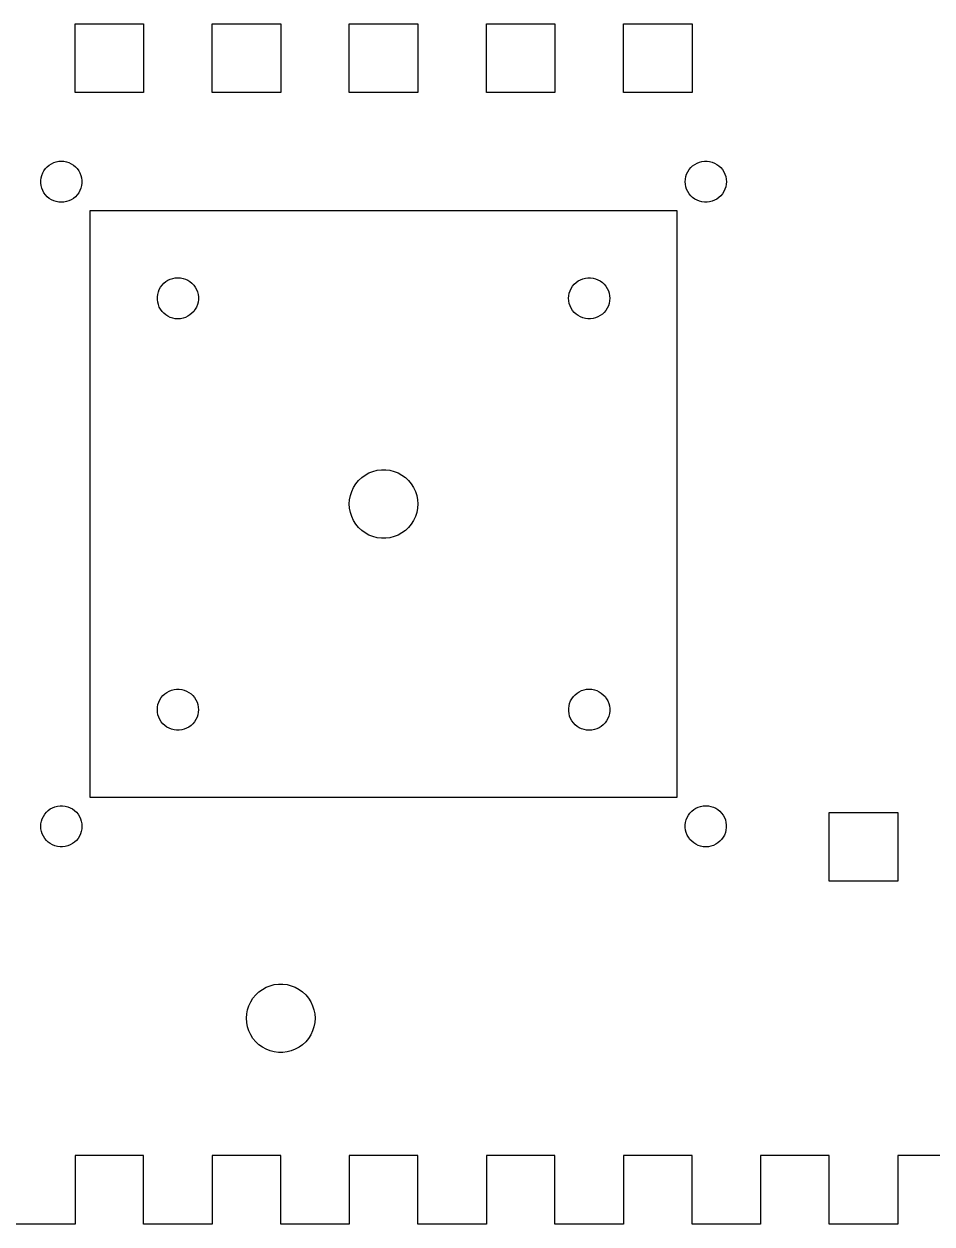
# Model space of a CAD drawing. Extents: x 0 to 495, y 0 to 430.
# Drawn here: x 56.4 to 122.6, y 0.1 to 87.6 of the extents above; entities that cross this region are included whole.
import ezdxf

# ---------------------------------------------------------------- set-up
doc = ezdxf.new("R2010")
doc.units = 0
doc.layers.add('Layer_1', color=7, linetype='CONTINUOUS')

msp = doc.modelspace()

# ---------------------------------------------------------------- linework, layer by layer
at = {"layer": 'Layer_1', "color": 7}
for p, q in [((60.141111, 82.641116), (60.141111, 87.641114)), ((60.141111, 87.641114), (65.141111, 87.641114)), ((65.141111, 87.641114), (65.141111, 82.641116)), ((70.141111, 82.641116), (70.141111, 87.641114)), ((70.141111, 87.641114), (75.141111, 87.641114)), ((75.141111, 87.641114), (75.141111, 82.641116)), ((80.141111, 82.641116), (80.141111, 87.641114)), ((80.141111, 87.641114), (85.14111, 87.641114)), ((85.14111, 87.641114), (85.14111, 82.641116)), ((90.141112, 82.641116), (90.141112, 87.641114)), ((90.141112, 87.641114), (95.14111, 87.641114)), ((95.14111, 87.641114), (95.14111, 82.641116)), ((100.141111, 82.641116), (100.141111, 87.641114)), ((100.141111, 87.641114), (105.14111, 87.641114)), ((105.14111, 87.641114), (105.14111, 82.641116)), ((65.141111, 82.641116), (60.141111, 82.641116)), ((75.141111, 82.641116), (70.141111, 82.641116)), ((85.14111, 82.641116), (80.141111, 82.641116)), ((95.14111, 82.641116), (90.141112, 82.641116)), ((105.14111, 82.641116), (100.141111, 82.641116)), ((57.875111, 76.945115), (57.985111, 77.097117)), ((57.985111, 77.097117), (58.114111, 77.234116)), ((58.114111, 77.234116), (58.259111, 77.355116)), ((58.259111, 77.355116), (58.418111, 77.455116)), ((58.418111, 77.455116), (58.589111, 77.536117)), ((58.589111, 77.536117), (58.768111, 77.594116)), ((58.768111, 77.594116), (58.953111, 77.629117)), ((58.953111, 77.629117), (59.141111, 77.641112)), ((59.141111, 77.641115), (59.329111, 77.62912)), ((59.329111, 77.629117), (59.514111, 77.594116)), ((59.514111, 77.594116), (59.693111, 77.536117)), ((59.693111, 77.536117), (59.864111, 77.455116)), ((59.864111, 77.455116), (60.023111, 77.355116)), ((60.023111, 77.355116), (60.168111, 77.234116)), ((60.168111, 77.234116), (60.297111, 77.097117)), ((60.297111, 77.097117), (60.407111, 76.945115)), ((104.827112, 76.864117), (104.927112, 77.023116)), ((104.927112, 77.023116), (105.048112, 77.168116)), ((105.048112, 77.168116), (105.185111, 77.297117)), ((105.185111, 77.297117), (105.33711, 77.407116)), ((105.33711, 77.407116), (105.502112, 77.498116)), ((105.502112, 77.498116), (105.677112, 77.568115)), ((105.677112, 77.568115), (105.860111, 77.614115)), ((105.860111, 77.614115), (106.047111, 77.638132)), ((106.047111, 77.638118), (106.235111, 77.638118)), ((106.235111, 77.638118), (106.422111, 77.6141)), ((106.422111, 77.614115), (106.605112, 77.568115)), ((106.605112, 77.568115), (106.78011, 77.498116)), ((106.78011, 77.498116), (106.945111, 77.407116)), ((106.945111, 77.407116), (107.09711, 77.297117)), ((107.09711, 77.297117), (107.234112, 77.168116)), ((107.234112, 77.168116), (107.355112, 77.023116)), ((107.355112, 77.023116), (107.455112, 76.864117)), ((57.644111, 76.235117), (57.668111, 76.422115)), ((57.644111, 76.047115), (57.644111, 76.235117)), ((57.668111, 76.422115), (57.714111, 76.605116)), ((57.714111, 76.605116), (57.784111, 76.780117)), ((57.784111, 76.780117), (57.875111, 76.945115)), ((60.407111, 76.945115), (60.498111, 76.780117)), ((60.498111, 76.780117), (60.568111, 76.605116)), ((60.568111, 76.605116), (60.614111, 76.422115)), ((60.614111, 76.422115), (60.638111, 76.235117)), ((60.638111, 76.235117), (60.638111, 76.047115)), ((104.641111, 76.141115), (104.653105, 76.329117)), ((104.653111, 75.953115), (104.641117, 76.141115)), ((104.653111, 76.329117), (104.688112, 76.514117)), ((104.688112, 76.514117), (104.746112, 76.693116)), ((104.746112, 76.693116), (104.827112, 76.864117)), ((107.455112, 76.864117), (107.53611, 76.693116)), ((107.53611, 76.693116), (107.594112, 76.514117)), ((107.594112, 76.514117), (107.629111, 76.329117)), ((107.629111, 76.329117), (107.641105, 76.141115)), ((107.641111, 76.141115), (107.629116, 75.953115)), ((57.668111, 75.860115), (57.644111, 76.047115)), ((57.714111, 75.677116), (57.668111, 75.860115)), ((57.784111, 75.502116), (57.714111, 75.677116)), ((57.875111, 75.337117), (57.784111, 75.502116)), ((57.985111, 75.185115), (57.875111, 75.337117)), ((60.407111, 75.337117), (60.297111, 75.185115)), ((60.498111, 75.502116), (60.407111, 75.337117)), ((60.568111, 75.677116), (60.498111, 75.502116)), ((60.614111, 75.860115), (60.568111, 75.677116)), ((60.638111, 76.047115), (60.614111, 75.860115)), ((104.688112, 75.768116), (104.653111, 75.953115)), ((104.746112, 75.589116), (104.688112, 75.768116)), ((104.827112, 75.418115), (104.746112, 75.589116)), ((104.927112, 75.259117), (104.827112, 75.418115)), ((105.048112, 75.114117), (104.927112, 75.259117)), ((107.355112, 75.259117), (107.234112, 75.114117)), ((107.455112, 75.418115), (107.355112, 75.259117)), ((107.53611, 75.589116), (107.455112, 75.418115)), ((107.594112, 75.768116), (107.53611, 75.589116)), ((107.629111, 75.953115), (107.594112, 75.768116)), ((58.114111, 75.048116), (57.985111, 75.185115)), ((58.259111, 74.927116), (58.114111, 75.048116)), ((58.418111, 74.827116), (58.259111, 74.927116)), ((58.589111, 74.746116), (58.418111, 74.827116)), ((58.768111, 74.688116), (58.589111, 74.746116)), ((58.953111, 74.653115), (58.768111, 74.688116)), ((59.141111, 74.641115), (58.953111, 74.65311)), ((59.329111, 74.653115), (59.141111, 74.641121)), ((59.514111, 74.688116), (59.329111, 74.653115)), ((59.693111, 74.746116), (59.514111, 74.688116)), ((59.864111, 74.827116), (59.693111, 74.746116)), ((60.023111, 74.927116), (59.864111, 74.827116)), ((60.168111, 75.048116), (60.023111, 74.927116)), ((60.297111, 75.185115), (60.168111, 75.048116)), ((105.185111, 74.985116), (105.048112, 75.114117)), ((105.33711, 74.875117), (105.185111, 74.985116)), ((105.502112, 74.784117), (105.33711, 74.875117)), ((105.677112, 74.714118), (105.502112, 74.784117)), ((105.860111, 74.668115), (105.677112, 74.714118)), ((106.047111, 74.644115), (105.860111, 74.668104)), ((106.235111, 74.644115), (106.047111, 74.644115)), ((106.422111, 74.668115), (106.235111, 74.644126)), ((106.605112, 74.714118), (106.422111, 74.668115)), ((106.78011, 74.784117), (106.605112, 74.714118)), ((106.945111, 74.875117), (106.78011, 74.784117)), ((107.09711, 74.985116), (106.945111, 74.875117)), ((107.234112, 75.114117), (107.09711, 74.985116)), ((61.24111, 31.241118), (61.24111, 74.041126)), ((61.24111, 74.041126), (104.04111, 74.041126)), ((61.241111, 31.241117), (61.241111, 74.041116)), ((61.241111, 74.041116), (104.041112, 74.041116)), ((104.04111, 74.041126), (104.04111, 31.241118)), ((104.041112, 74.041116), (104.041112, 31.241117)), ((67.26811, 69.094126), (67.45311, 69.129124)), ((67.45311, 69.129124), (67.64111, 69.141118)), ((67.64111, 69.141124), (67.82911, 69.12913)), ((67.82911, 69.129124), (68.01411, 69.094126)), ((97.36011, 69.114124), (97.54711, 69.138113)), ((97.54711, 69.138124), (97.73511, 69.138124)), ((97.73511, 69.138124), (97.92211, 69.114135)), ((66.21411, 68.105126), (66.28411, 68.280123)), ((66.28411, 68.280123), (66.37511, 68.445125)), ((66.37511, 68.445125), (66.48511, 68.597124)), ((66.48511, 68.597124), (66.61411, 68.734126)), ((66.61411, 68.734126), (66.75911, 68.855126)), ((66.75911, 68.855126), (66.91811, 68.955125)), ((66.91811, 68.955125), (67.08911, 69.036126)), ((67.08911, 69.036126), (67.26811, 69.094126)), ((68.01411, 69.094126), (68.19311, 69.036126)), ((68.19311, 69.036126), (68.36411, 68.955125)), ((68.36411, 68.955125), (68.52311, 68.855126)), ((68.52311, 68.855126), (68.66811, 68.734126)), ((68.66811, 68.734126), (68.79711, 68.597124)), ((68.79711, 68.597124), (68.90711, 68.445125)), ((68.90711, 68.445125), (68.99811, 68.280123)), ((68.99811, 68.280123), (69.06811, 68.105126)), ((96.24611, 68.193125), (96.32711, 68.364124)), ((96.32711, 68.364124), (96.42711, 68.523125)), ((96.42711, 68.523125), (96.54811, 68.668125)), ((96.54811, 68.668125), (96.68511, 68.797126)), ((96.68511, 68.797126), (96.83711, 68.907125)), ((96.83711, 68.907125), (97.00211, 68.998125)), ((97.00211, 68.998125), (97.17711, 69.068124)), ((97.17711, 69.068124), (97.36011, 69.114124)), ((97.92211, 69.114124), (98.10511, 69.068124)), ((98.10511, 69.068124), (98.28011, 68.998125)), ((98.28011, 68.998125), (98.44511, 68.907125)), ((98.44511, 68.907125), (98.59711, 68.797126)), ((98.59711, 68.797126), (98.73411, 68.668125)), ((98.73411, 68.668125), (98.85511, 68.523125)), ((98.85511, 68.523125), (98.95511, 68.364124)), ((98.95511, 68.364124), (99.03611, 68.193125)), ((66.14411, 67.735124), (66.16811, 67.922124)), ((66.14411, 67.547124), (66.14411, 67.735124)), ((66.16811, 67.360116), (66.14411, 67.547124)), ((66.16811, 67.922124), (66.21411, 68.105126)), ((69.06811, 68.105126), (69.11411, 67.922124)), ((69.11411, 67.922124), (69.13811, 67.735124)), ((69.13811, 67.547124), (69.11411, 67.360116)), ((69.13811, 67.735124), (69.13811, 67.547124)), ((96.14111, 67.641124), (96.15311, 67.829124)), ((96.15311, 67.453125), (96.14111, 67.641124)), ((96.15311, 67.829124), (96.18811, 68.014126)), ((96.18811, 67.268111), (96.15311, 67.453125)), ((96.18811, 68.014126), (96.24611, 68.193125)), ((99.03611, 68.193125), (99.09411, 68.014126)), ((99.09411, 68.014126), (99.12911, 67.829124)), ((99.12911, 67.453125), (99.09411, 67.268111)), ((99.12911, 67.829124), (99.14111, 67.641124)), ((99.14111, 67.641124), (99.12911, 67.453125)), ((66.21411, 67.177123), (66.16811, 67.360116)), ((66.28411, 67.002117), (66.21411, 67.177123)), ((66.37511, 66.83713), (66.28411, 67.002117)), ((66.48511, 66.685125), (66.37511, 66.83713)), ((66.61411, 66.548134), (66.48511, 66.685125)), ((66.75911, 66.427117), (66.61411, 66.548134)), ((68.66811, 66.548134), (68.52311, 66.427117)), ((68.79711, 66.685125), (68.66811, 66.548134)), ((68.90711, 66.83713), (68.79711, 66.685125)), ((68.99811, 67.002117), (68.90711, 66.83713)), ((69.06811, 67.177123), (68.99811, 67.002117)), ((69.11411, 67.360116), (69.06811, 67.177123)), ((96.24611, 67.089126), (96.18811, 67.268111)), ((96.32711, 66.918127), (96.24611, 67.089126)), ((96.42711, 66.759123), (96.32711, 66.918127)), ((96.54811, 66.614118), (96.42711, 66.759123)), ((96.68511, 66.485114), (96.54811, 66.614118)), ((98.73411, 66.614118), (98.59711, 66.485114)), ((98.85511, 66.759123), (98.73411, 66.614118)), ((98.95511, 66.918127), (98.85511, 66.759123)), ((99.03611, 67.089126), (98.95511, 66.918127)), ((99.09411, 67.268111), (99.03611, 67.089126)), ((66.91811, 66.327126), (66.75911, 66.427117)), ((67.08911, 66.246128), (66.91811, 66.327126)), ((67.26811, 66.188131), (67.08911, 66.246128)), ((67.45311, 66.153136), (67.26811, 66.188131)), ((67.64111, 66.141113), (67.45311, 66.153249)), ((67.82911, 66.153136), (67.64111, 66.141)), ((68.01411, 66.188131), (67.82911, 66.153136)), ((68.19311, 66.246128), (68.01411, 66.188131)), ((68.36411, 66.327126), (68.19311, 66.246128)), ((68.52311, 66.427117), (68.36411, 66.327126)), ((96.83711, 66.375132), (96.68511, 66.485114)), ((97.00211, 66.284115), (96.83711, 66.375132)), ((97.17711, 66.214124), (97.00211, 66.284115)), ((97.36011, 66.168122), (97.17711, 66.214124)), ((97.54711, 66.144133), (97.36011, 66.168122)), ((97.73511, 66.144133), (97.54711, 66.144133)), ((97.92211, 66.168122), (97.73511, 66.144133)), ((98.10511, 66.214124), (97.92211, 66.168122)), ((98.28011, 66.284115), (98.10511, 66.214124)), ((98.44511, 66.375132), (98.28011, 66.284115)), ((98.59711, 66.485114), (98.44511, 66.375132)), ((82.17311, 55.097137), (82.48411, 55.136112)), ((82.48411, 55.136112), (82.79811, 55.136112)), ((82.79811, 55.136112), (83.10911, 55.097137)), ((80.61811, 54.110121), (80.81911, 54.352126)), ((80.81911, 54.352126), (81.04711, 54.567123)), ((81.04711, 54.567123), (81.30111, 54.75212)), ((81.30111, 54.75212), (81.57711, 54.903137)), ((81.57711, 54.903137), (81.86811, 55.01913)), ((81.86811, 55.01913), (82.17311, 55.097137)), ((83.10911, 55.097137), (83.41411, 55.01913)), ((83.41411, 55.01913), (83.70511, 54.903137)), ((83.70511, 54.903137), (83.98111, 54.75212)), ((83.98111, 54.75212), (84.23511, 54.567123)), ((84.23511, 54.567123), (84.46311, 54.352126)), ((84.46311, 54.352126), (84.66411, 54.110121)), ((80.22011, 53.263116), (80.31711, 53.561114)), ((80.31711, 53.561114), (80.45011, 53.845114)), ((80.45011, 53.845114), (80.61811, 54.110121)), ((84.66411, 54.110121), (84.83211, 53.845114)), ((84.83211, 53.845114), (84.96511, 53.561114)), ((84.96511, 53.561114), (85.06211, 53.263116)), ((80.14111, 52.641126), (80.16111, 52.95411)), ((80.16111, 52.328113), (80.14111, 52.641126)), ((80.16111, 52.95411), (80.22011, 53.263116)), ((85.06211, 53.263116), (85.12111, 52.95411)), ((85.12111, 52.95411), (85.14111, 52.641126)), ((85.14111, 52.641126), (85.12111, 52.328113)), ((80.22011, 52.019136), (80.16111, 52.328113)), ((80.31711, 51.721138), (80.22011, 52.019136)), ((80.45011, 51.437138), (80.31711, 51.721138)), ((84.96511, 51.721138), (84.83211, 51.437138)), ((85.06211, 52.019136), (84.96511, 51.721138)), ((85.12111, 52.328113), (85.06211, 52.019136)), ((80.61811, 51.172131), (80.45011, 51.437138)), ((80.81911, 50.930126), (80.61811, 51.172131)), ((81.04711, 50.715129), (80.81911, 50.930126)), ((84.46311, 50.930126), (84.23511, 50.715129)), ((84.66411, 51.172131), (84.46311, 50.930126)), ((84.83211, 51.437138), (84.66411, 51.172131)), ((81.30111, 50.530132), (81.04711, 50.715129)), ((81.57711, 50.379115), (81.30111, 50.530132)), ((81.86811, 50.263122), (81.57711, 50.379115)), ((82.17311, 50.185115), (81.86811, 50.263122)), ((82.48411, 50.146112), (82.17311, 50.185115)), ((82.79811, 50.146112), (82.48411, 50.146112)), ((83.10911, 50.185115), (82.79811, 50.146112)), ((83.41411, 50.263122), (83.10911, 50.185115)), ((83.70511, 50.379115), (83.41411, 50.263122)), ((83.98111, 50.530132), (83.70511, 50.379115)), ((84.23511, 50.715129), (83.98111, 50.530132)), ((66.32711, 38.364125), (66.42711, 38.523129)), ((66.42711, 38.523129), (66.54811, 38.668134)), ((66.54811, 38.668134), (66.68511, 38.797138)), ((66.68511, 38.797138), (66.83711, 38.90712)), ((66.83711, 38.90712), (67.00211, 38.998137)), ((67.00211, 38.998137), (67.17711, 39.068128)), ((67.17711, 39.068128), (67.36011, 39.11413)), ((67.36011, 39.11413), (67.54711, 39.138119)), ((67.54711, 39.138119), (67.73511, 39.138119)), ((67.73511, 39.138119), (67.92211, 39.11413)), ((67.92211, 39.11413), (68.10511, 39.068128)), ((68.10511, 39.068128), (68.28011, 38.998137)), ((68.28011, 38.998137), (68.44511, 38.90712)), ((68.44511, 38.90712), (68.59711, 38.797138)), ((68.59711, 38.797138), (68.73411, 38.668134)), ((68.73411, 38.668134), (68.85511, 38.523129)), ((68.85511, 38.523129), (68.95511, 38.364125)), ((96.37511, 38.445122), (96.48511, 38.597127)), ((96.48511, 38.597127), (96.61411, 38.734118)), ((96.61411, 38.734118), (96.75911, 38.855135)), ((96.75911, 38.855135), (96.91811, 38.955126)), ((96.91811, 38.955126), (97.08911, 39.036124)), ((97.08911, 39.036124), (97.26811, 39.094121)), ((97.26811, 39.094121), (97.45311, 39.129116)), ((97.45311, 39.129116), (97.64111, 39.141252)), ((97.64111, 39.141111), (97.82911, 39.128975)), ((97.82911, 39.129116), (98.01411, 39.094121)), ((98.01411, 39.094121), (98.19311, 39.036124)), ((98.19311, 39.036124), (98.36411, 38.955126)), ((98.36411, 38.955126), (98.52311, 38.855135)), ((98.52311, 38.855135), (98.66811, 38.734118)), ((98.66811, 38.734118), (98.79711, 38.597127)), ((98.79711, 38.597127), (98.90711, 38.445122)), ((66.14111, 37.641128), (66.15311, 37.829116)), ((66.15311, 37.453111), (66.14111, 37.641128)), ((66.15311, 37.829116), (66.18811, 38.014113)), ((66.18811, 38.014113), (66.24611, 38.193126)), ((66.24611, 38.193126), (66.32711, 38.364125)), ((68.95511, 38.364125), (69.03611, 38.193126)), ((69.03611, 38.193126), (69.09411, 38.014113)), ((69.09411, 38.014113), (69.12911, 37.829116)), ((69.12911, 37.829116), (69.14111, 37.641128)), ((69.14111, 37.641128), (69.12911, 37.453111)), ((96.14411, 37.735136), (96.16811, 37.922136)), ((96.14411, 37.54712), (96.14411, 37.735136)), ((96.16811, 37.922136), (96.21411, 38.105129)), ((96.21411, 38.105129), (96.28411, 38.280135)), ((96.28411, 38.280135), (96.37511, 38.445122)), ((98.90711, 38.445122), (98.99811, 38.280135)), ((98.99811, 38.280135), (99.06811, 38.105129)), ((99.06811, 38.105129), (99.11411, 37.922136)), ((99.11411, 37.922136), (99.13811, 37.735136)), ((99.13811, 37.735136), (99.13811, 37.54712)), ((66.18811, 37.268115), (66.15311, 37.453111)), ((66.24611, 37.089129), (66.18811, 37.268115)), ((66.32711, 36.918131), (66.24611, 37.089129)), ((66.42711, 36.759127), (66.32711, 36.918131)), ((66.54811, 36.614121), (66.42711, 36.759127)), ((68.85511, 36.759127), (68.73411, 36.614121)), ((68.95511, 36.918131), (68.85511, 36.759127)), ((69.03611, 37.089129), (68.95511, 36.918131)), ((69.09411, 37.268115), (69.03611, 37.089129)), ((69.12911, 37.453111), (69.09411, 37.268115)), ((96.16811, 37.360119), (96.14411, 37.54712)), ((96.21411, 37.177126), (96.16811, 37.360119)), ((96.28411, 37.00212), (96.21411, 37.177126)), ((96.37511, 36.837133), (96.28411, 37.00212)), ((96.48511, 36.685128), (96.37511, 36.837133)), ((98.90711, 36.837133), (98.79711, 36.685128)), ((98.99811, 37.00212), (98.90711, 36.837133)), ((99.06811, 37.177126), (98.99811, 37.00212)), ((99.11411, 37.360119), (99.06811, 37.177126)), ((99.13811, 37.54712), (99.11411, 37.360119)), ((66.68511, 36.485117), (66.54811, 36.614121)), ((66.83711, 36.375135), (66.68511, 36.485117)), ((67.00211, 36.284119), (66.83711, 36.375135)), ((67.17711, 36.214128), (67.00211, 36.284119)), ((67.36011, 36.168125), (67.17711, 36.214128)), ((67.54711, 36.144136), (67.36011, 36.168125)), ((67.73511, 36.144136), (67.54711, 36.144136)), ((67.92211, 36.168125), (67.73511, 36.144136)), ((68.10511, 36.214128), (67.92211, 36.168125)), ((68.28011, 36.284119), (68.10511, 36.214128)), ((68.44511, 36.375135), (68.28011, 36.284119)), ((68.59711, 36.485117), (68.44511, 36.375135)), ((68.73411, 36.614121), (68.59711, 36.485117)), ((96.61411, 36.548138), (96.48511, 36.685128)), ((96.75911, 36.427121), (96.61411, 36.548138)), ((96.91811, 36.327129), (96.75911, 36.427121)), ((97.08911, 36.246132), (96.91811, 36.327129)), ((97.26811, 36.188135), (97.08911, 36.246132)), ((97.45311, 36.153111), (97.26811, 36.188135)), ((97.64111, 36.141117), (97.45311, 36.153252)), ((97.82911, 36.153111), (97.64111, 36.140976)), ((98.01411, 36.188135), (97.82911, 36.153111)), ((98.19311, 36.246132), (98.01411, 36.188135)), ((98.36411, 36.327129), (98.19311, 36.246132)), ((98.52311, 36.427121), (98.36411, 36.327129)), ((98.66811, 36.548138), (98.52311, 36.427121)), ((98.79711, 36.685128), (98.66811, 36.548138)), ((58.860111, 30.614115), (59.047111, 30.638104)), ((59.047111, 30.638116), (59.235111, 30.638116)), ((59.235111, 30.638116), (59.422111, 30.614127)), ((104.04111, 31.241118), (61.24111, 31.241118)), ((104.041112, 31.241117), (61.241111, 31.241117)), ((105.768112, 30.594117), (105.953111, 30.629116)), ((105.953111, 30.629116), (106.141111, 30.64111)), ((106.141111, 30.641116), (106.32911, 30.629121)), ((106.32911, 30.629116), (106.51411, 30.594117)), ((57.746111, 29.693117), (57.827111, 29.864115)), ((57.827111, 29.864115), (57.927111, 30.023117)), ((57.927111, 30.023117), (58.048111, 30.168117)), ((58.048111, 30.168117), (58.185111, 30.297115)), ((58.185111, 30.297115), (58.337111, 30.407117)), ((58.337111, 30.407117), (58.502111, 30.498116)), ((58.502111, 30.498116), (58.677111, 30.568116)), ((58.677111, 30.568116), (58.860111, 30.614115)), ((59.422111, 30.614115), (59.605111, 30.568116)), ((59.605111, 30.568116), (59.780111, 30.498116)), ((59.780111, 30.498116), (59.945111, 30.407117)), ((59.945111, 30.407117), (60.097111, 30.297115)), ((60.097111, 30.297115), (60.234111, 30.168117)), ((60.234111, 30.168117), (60.355111, 30.023117)), ((60.355111, 30.023117), (60.455111, 29.864115)), ((60.455111, 29.864115), (60.536111, 29.693117)), ((104.714111, 29.605115), (104.78411, 29.780115)), ((104.78411, 29.780115), (104.87511, 29.945116)), ((104.87511, 29.945116), (104.985112, 30.097115)), ((104.985112, 30.097115), (105.11411, 30.234114)), ((105.11411, 30.234114), (105.25911, 30.355117)), ((105.25911, 30.355117), (105.418111, 30.455117)), ((105.418111, 30.455117), (105.589112, 30.536115)), ((105.589112, 30.536115), (105.768112, 30.594117)), ((106.51411, 30.594117), (106.693112, 30.536115)), ((106.693112, 30.536115), (106.86411, 30.455117)), ((106.86411, 30.455117), (107.023112, 30.355117)), ((107.023112, 30.355117), (107.168112, 30.234114)), ((107.168112, 30.234114), (107.29711, 30.097115)), ((107.29711, 30.097115), (107.407112, 29.945116)), ((107.407112, 29.945116), (107.498111, 29.780115)), ((107.498111, 29.780115), (107.568111, 29.605115)), ((115.14111, 25.141115), (115.14111, 30.141117)), ((115.14111, 30.141117), (120.141111, 30.141117)), ((120.141111, 30.141117), (120.141111, 25.141115)), ((57.641111, 29.141116), (57.653111, 29.329115)), ((57.653111, 28.953116), (57.641111, 29.141116)), ((57.653111, 29.329115), (57.688111, 29.514115)), ((57.688111, 28.768117), (57.653111, 28.953116)), ((57.688111, 29.514115), (57.746111, 29.693117)), ((60.536111, 29.693117), (60.594111, 29.514115)), ((60.594111, 29.514115), (60.629111, 29.329115)), ((60.629111, 28.953116), (60.594111, 28.768117)), ((60.629111, 29.329115), (60.641111, 29.141116)), ((60.641111, 29.141116), (60.629111, 28.953116)), ((104.644111, 29.235116), (104.6681, 29.422116)), ((104.644111, 29.047116), (104.644111, 29.235116)), ((104.668111, 28.860116), (104.644122, 29.047116)), ((104.668111, 29.422116), (104.714111, 29.605115)), ((107.568111, 29.605115), (107.61411, 29.422116)), ((107.61411, 29.422116), (107.638099, 29.235116)), ((107.638111, 29.047116), (107.614122, 28.860116)), ((107.638111, 29.235116), (107.638111, 29.047116)), ((57.746111, 28.589117), (57.688111, 28.768117)), ((57.827111, 28.418116), (57.746111, 28.589117)), ((57.927111, 28.259115), (57.827111, 28.418116)), ((58.048111, 28.114115), (57.927111, 28.259115)), ((58.185111, 27.985117), (58.048111, 28.114115)), ((60.234111, 28.114115), (60.097111, 27.985117)), ((60.355111, 28.259115), (60.234111, 28.114115)), ((60.455111, 28.418116), (60.355111, 28.259115)), ((60.536111, 28.589117), (60.455111, 28.418116)), ((60.594111, 28.768117), (60.536111, 28.589117)), ((104.714111, 28.677117), (104.668111, 28.860116)), ((104.78411, 28.502117), (104.714111, 28.677117)), ((104.87511, 28.337115), (104.78411, 28.502117)), ((104.985112, 28.185116), (104.87511, 28.337115)), ((105.11411, 28.048117), (104.985112, 28.185116)), ((105.25911, 27.927117), (105.11411, 28.048117)), ((107.168112, 28.048117), (107.023112, 27.927117)), ((107.29711, 28.185116), (107.168112, 28.048117)), ((107.407112, 28.337115), (107.29711, 28.185116)), ((107.498111, 28.502117), (107.407112, 28.337115)), ((107.568111, 28.677117), (107.498111, 28.502117)), ((107.61411, 28.860116), (107.568111, 28.677117)), ((58.337111, 27.875115), (58.185111, 27.985117)), ((58.502111, 27.784115), (58.337111, 27.875115)), ((58.677111, 27.714116), (58.502111, 27.784115)), ((58.860111, 27.668116), (58.677111, 27.714116)), ((59.047111, 27.644116), (58.860111, 27.668105)), ((59.235111, 27.644116), (59.047111, 27.644116)), ((59.422111, 27.668116), (59.235111, 27.644127)), ((59.605111, 27.714116), (59.422111, 27.668116)), ((59.780111, 27.784115), (59.605111, 27.714116)), ((59.945111, 27.875115), (59.780111, 27.784115)), ((60.097111, 27.985117), (59.945111, 27.875115)), ((105.418111, 27.827117), (105.25911, 27.927117)), ((105.589112, 27.746117), (105.418111, 27.827117)), ((105.768112, 27.688117), (105.589112, 27.746117)), ((105.953111, 27.653116), (105.768112, 27.688117)), ((106.141111, 27.641116), (105.953111, 27.65311)), ((106.32911, 27.653116), (106.141111, 27.641122)), ((106.51411, 27.688117), (106.32911, 27.653116)), ((106.693112, 27.746117), (106.51411, 27.688117)), ((106.86411, 27.827117), (106.693112, 27.746117)), ((107.023112, 27.927117), (106.86411, 27.827117)), ((120.141111, 25.141115), (115.14111, 25.141115)), ((74.077111, 17.403115), (74.368111, 17.519117)), ((74.368111, 17.519117), (74.673111, 17.597115)), ((74.673111, 17.597115), (74.984111, 17.636115)), ((74.984111, 17.636115), (75.298111, 17.636115)), ((75.298111, 17.636115), (75.609111, 17.597115)), ((75.609111, 17.597115), (75.914111, 17.519117)), ((75.914111, 17.519117), (76.205111, 17.403115)), ((73.118111, 16.610116), (73.319111, 16.852116)), ((73.319111, 16.852116), (73.547111, 17.067116)), ((73.547111, 17.067116), (73.801111, 17.252115)), ((73.801111, 17.252115), (74.077111, 17.403115)), ((76.205111, 17.403115), (76.481111, 17.252115)), ((76.481111, 17.252115), (76.735111, 17.067116)), ((76.735111, 17.067116), (76.963111, 16.852116)), ((76.963111, 16.852116), (77.164111, 16.610116)), ((72.661111, 15.454117), (72.720111, 15.763116)), ((72.720111, 15.763116), (72.817111, 16.061115)), ((72.817111, 16.061115), (72.950111, 16.345115)), ((72.950111, 16.345115), (73.118111, 16.610116)), ((77.164111, 16.610116), (77.332111, 16.345115)), ((77.332111, 16.345115), (77.465111, 16.061115)), ((77.465111, 16.061115), (77.562111, 15.763116)), ((77.562111, 15.763116), (77.621111, 15.454117)), ((72.661111, 14.828103), (72.64111, 15.141116)), ((72.641111, 15.141116), (72.661112, 15.454117)), ((77.641111, 15.141116), (77.62111, 14.828103)), ((77.621111, 15.454117), (77.641112, 15.141116)), ((72.720111, 14.519126), (72.661111, 14.828103)), ((72.817111, 14.221128), (72.720111, 14.519126)), ((72.950111, 13.937127), (72.817111, 14.221128)), ((77.465111, 14.221128), (77.332111, 13.937127)), ((77.562111, 14.519126), (77.465111, 14.221128)), ((77.621111, 14.828103), (77.562111, 14.519126)), ((73.118111, 13.672121), (72.950111, 13.937127)), ((73.319111, 13.430115), (73.118111, 13.672121)), ((73.547111, 13.215118), (73.319111, 13.430115)), ((73.801111, 13.030122), (73.547111, 13.215118)), ((76.735111, 13.215118), (76.481111, 13.030122)), ((76.963111, 13.430115), (76.735111, 13.215118)), ((77.164111, 13.672121), (76.963111, 13.430115)), ((77.332111, 13.937127), (77.164111, 13.672121)), ((74.077111, 12.879104), (73.801111, 13.030122)), ((74.368111, 12.763111), (74.077111, 12.879104)), ((74.673111, 12.685105), (74.368111, 12.763111)), ((74.984111, 12.64613), (74.673111, 12.685105)), ((75.298111, 12.64613), (74.984111, 12.64613)), ((75.609111, 12.685105), (75.298111, 12.64613)), ((75.914111, 12.763111), (75.609111, 12.685105)), ((76.205111, 12.879104), (75.914111, 12.763111)), ((76.481111, 13.030122), (76.205111, 12.879104)), ((65.141111, 5.141107), (60.141111, 5.141107)), ((60.141111, 5.141107), (60.141111, 0.141117)), ((65.141111, 0.141117), (65.141111, 5.141107)), ((75.141111, 5.141107), (70.141111, 5.141107)), ((70.141111, 5.141107), (70.141111, 0.141117)), ((75.141111, 0.141117), (75.141111, 5.141107)), ((85.14111, 5.141107), (80.141111, 5.141107)), ((80.141111, 5.141107), (80.141111, 0.141117)), ((85.14111, 0.141117), (85.14111, 5.141107)), ((95.14111, 5.141107), (90.141112, 5.141107)), ((90.141112, 5.141107), (90.141112, 0.141117)), ((95.14111, 0.141117), (95.14111, 5.141107)), ((105.14111, 5.141107), (100.141111, 5.141107)), ((100.141111, 5.141107), (100.141111, 0.141117)), ((105.14111, 0.141117), (105.14111, 5.141107)), ((115.14111, 5.141107), (110.141111, 5.141107)), ((110.141111, 5.141107), (110.141111, 0.141117)), ((115.14111, 0.141117), (115.14111, 5.141107)), ((125.141112, 5.141107), (120.141111, 5.141107)), ((120.141111, 5.141107), (120.141111, 0.141117)), ((60.141111, 0.141117), (55.141111, 0.141117)), ((70.141111, 0.141117), (65.141111, 0.141117)), ((80.141111, 0.141117), (75.141111, 0.141117)), ((90.141112, 0.141117), (85.14111, 0.141117)), ((100.141111, 0.141117), (95.14111, 0.141117)), ((110.141111, 0.141117), (105.14111, 0.141117)), ((120.141111, 0.141117), (115.14111, 0.141117))]:
    msp.add_line(p, q, dxfattribs=at)

doc.saveas('drawing.dxf')
